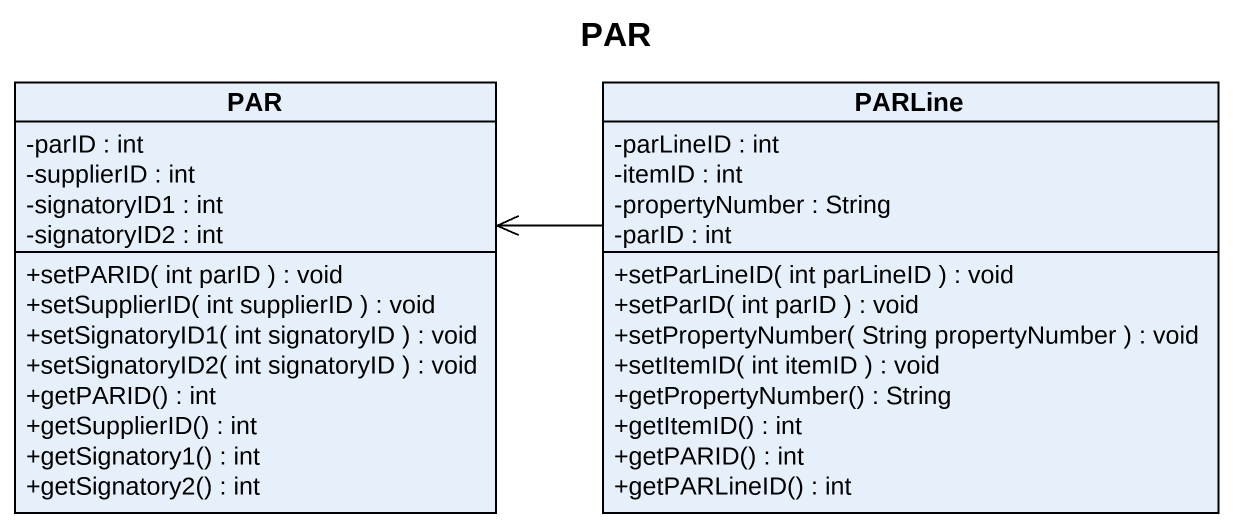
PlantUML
@startuml
title PAR
hide circle
hide empty members
skinparam classAttributeIconSize 0
class "PAR" as PAR_ {
  -parID : int
  -supplierID : int
  -signatoryID1 : int
  -signatoryID2 : int
  +setPARID( int parID ) : void
  +setSupplierID( int supplierID ) : void
  +setSignatoryID1( int signatoryID ) : void
  +setSignatoryID2( int signatoryID ) : void
  +getPARID() : int
  +getSupplierID() : int
  +getSignatory1() : int
  +getSignatory2() : int
}
class PARLine {
  -parLineID : int
  -itemID : int
  -propertyNumber : String
  -parID : int
  +setParLineID( int parLineID ) : void
  +setParID( int parID ) : void
  +setPropertyNumber( String propertyNumber ) : void
  +setItemID( int itemID ) : void
  +getPropertyNumber() : String
  +getItemID() : int
  +getPARID() : int
  +getPARLineID() : int
}
PARLine -left-> PAR_
@enduml
